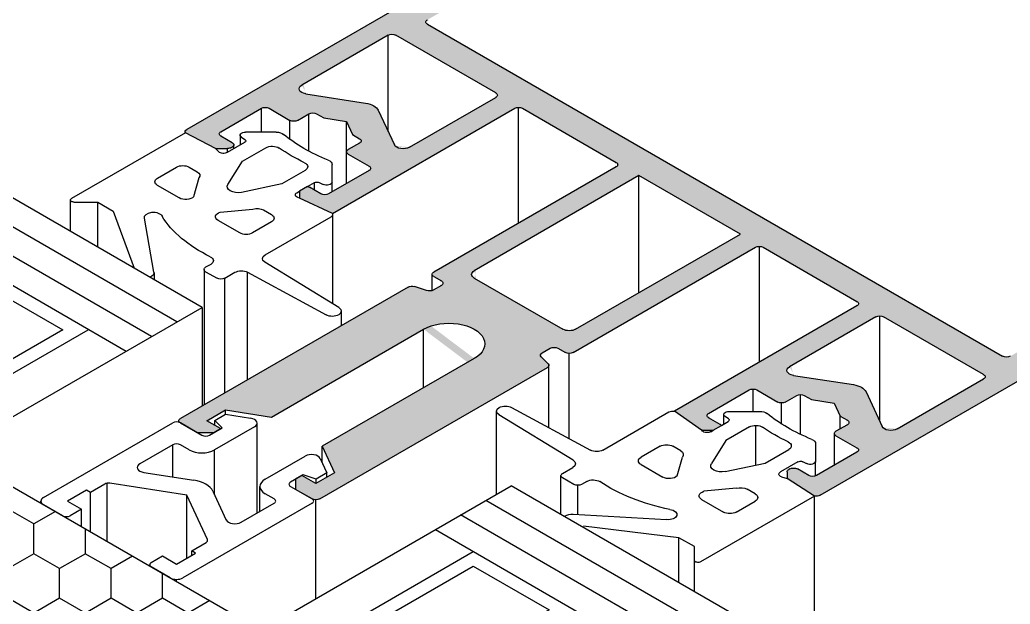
# Model space of a CAD drawing. Extents: x 0 to 4131, y -1600 to 527.
# Drawn here: x 99.78 to 120.62, y -1096.54 to -1084.24 of the extents above; entities that cross this region are included whole.
import ezdxf

# ---------------------------------------------------------------- set-up
doc = ezdxf.new("R2010")
doc.units = 0
doc.header["$LTSCALE"] = 7.5
doc.header["$MEASUREMENT"] = 0
for name, color, linetype in [('FILL', 8, 'CONTINUOUS'), ('FINE', 7, 'CONTINUOUS'), ('GOMMA', 3, 'CONTINUOUS'), ('TRATTEGGI', 140, 'CONTINUOUS'), ('VITERIA', 40, 'CONTINUOUS')]:
    doc.layers.add(name, color=color, linetype=linetype)

msp = doc.modelspace()

# ---------------------------------------------------------------- hatches: boundary and pattern name
at = {"layer": 'FILL'}
h = msp.add_hatch(color=256, dxfattribs=at)
edge = h.paths.add_edge_path()
edge.add_ellipse((144.0052, -1078.1263), major_axis=(0.3771, 0), ratio=0.5773503, start_angle=-45, end_angle=0)
edge.add_ellipse((144.0052, -1078.1263), major_axis=(0.3771, 0), ratio=0.5773503, start_angle=0, end_angle=45)
edge.add_line((144.2718, -1077.9724), (131.4729, -1070.5829))
edge.add_ellipse((131.2062, -1070.7369), major_axis=(-0.3771, 0), ratio=0.5773503, start_angle=225, end_angle=315)
edge.add_line((130.9396, -1070.5829), (103.2886, -1086.5472))
edge.add_ellipse((103.3686, -1086.5934), major_axis=(-0.1131, 0), ratio=0.5773503, start_angle=-45, end_angle=0)
edge.add_ellipse((103.3686, -1086.5934), major_axis=(-0.1131, 0), ratio=0.5773503, start_angle=0, end_angle=18.43495)
edge.add_line((103.2613, -1086.614), (103.8946, -1086.9475))
edge.add_line((103.8946, -1086.9475), (104.1484, -1086.9475))
edge.add_ellipse((104.1484, -1086.8821), major_axis=(0.1131, 0), ratio=0.5773503, start_angle=270, end_angle=315)
edge.add_line((104.2284, -1086.9283), (104.2486, -1086.9167))
edge.add_ellipse((104.1686, -1086.8705), major_axis=(0.1131, 0), ratio=0.5773503, start_angle=-45, end_angle=0)
edge.add_ellipse((104.1686, -1086.8705), major_axis=(0.1131, 0), ratio=0.5773503, start_angle=0, end_angle=45)
edge.add_line((104.2486, -1086.8243), (104.0086, -1086.6858))
edge.add_ellipse((104.0886, -1086.6396), major_axis=(-0.1131, 0), ratio=0.5773503, start_angle=-45, end_angle=45, ccw=False)
edge.add_line((104.0086, -1086.5934), (104.8618, -1086.1008))
edge.add_ellipse((104.9418, -1086.1469), major_axis=(0.1131, 0), ratio=0.5773503, start_angle=45, end_angle=135, ccw=False)
edge.add_line((105.0218, -1086.1008), (105.4618, -1086.3548))
edge.add_ellipse((105.5418, -1086.3086), major_axis=(0.1131, 0), ratio=0.5773503, start_angle=225, end_angle=315)
edge.add_line((105.6218, -1086.3548), (105.8617, -1086.2162))
edge.add_ellipse((105.9417, -1086.2624), major_axis=(0.1131, 0), ratio=0.5773503, start_angle=45, end_angle=135, ccw=False)
edge.add_line((106.0217, -1086.2162), (106.1727, -1086.3034))
edge.add_line((106.1727, -1086.3034), (106.6496, -1086.3771))
edge.add_line((106.6496, -1086.3771), (106.7774, -1086.6525))
edge.add_line((106.7774, -1086.6525), (106.9283, -1086.7396))
edge.add_ellipse((106.8483, -1086.7858), major_axis=(0.1131, 0), ratio=0.5773503, start_angle=-45, end_angle=45, ccw=False)
edge.add_line((106.9283, -1086.832), (106.6883, -1086.9706))
edge.add_ellipse((106.7683, -1087.0167), major_axis=(-0.1131, 0), ratio=0.5773503, start_angle=-45, end_angle=45)
edge.add_line((106.6883, -1087.0629), (107.1283, -1087.3169))
edge.add_ellipse((107.0483, -1087.3631), major_axis=(0.1131, 0), ratio=0.5773503, start_angle=-45, end_angle=45, ccw=False)
edge.add_line((107.1283, -1087.4093), (106.275, -1087.9019))
edge.add_ellipse((106.1951, -1087.8557), major_axis=(-0.1131, 0), ratio=0.5773503, start_angle=45, end_angle=135, ccw=False)
edge.add_line((106.1151, -1087.9019), (105.8751, -1087.7634))
edge.add_ellipse((105.7951, -1087.8096), major_axis=(-0.1131, 0), ratio=0.5773503, start_angle=225, end_angle=251.56505)
edge.add_line((105.8309, -1087.7476), (105.6618, -1087.8452))
edge.add_line((105.6618, -1087.8452), (105.6618, -1087.9826))
edge.add_ellipse((105.7749, -1087.9826), major_axis=(-0.1131, 0), ratio=0.5773503, start_angle=0, end_angle=6.07174)
edge.add_line((105.6624, -1087.9896), (106.355, -1088.3176))
edge.add_line((106.355, -1088.3176), (110.2162, -1086.0883))
edge.add_ellipse((110.2747, -1086.1469), major_axis=(0.1131, 0), ratio=0.5773503, start_angle=90, end_angle=135)
edge.add_ellipse((110.2747, -1086.1469), major_axis=(0.1131, 0), ratio=0.5773503, start_angle=45, end_angle=90, ccw=False)
edge.add_line((110.3547, -1086.1008), (112.3279, -1087.24))
edge.add_ellipse((112.2479, -1087.2861), major_axis=(0.1131, 0), ratio=0.5773503, start_angle=-45, end_angle=45, ccw=False)
edge.add_line((112.3279, -1087.3323), (108.4882, -1089.5492))
edge.add_ellipse((108.5682, -1089.5953), major_axis=(-0.1131, 0), ratio=0.5773503, start_angle=-45, end_angle=0)
edge.add_ellipse((108.5682, -1089.5953), major_axis=(-0.1131, 0), ratio=0.5773503, start_angle=0, end_angle=45)
edge.add_line((108.4882, -1089.6415), (108.6482, -1089.7339))
edge.add_ellipse((108.5682, -1089.7801), major_axis=(0.1131, 0), ratio=0.5773503, start_angle=-45, end_angle=45, ccw=False)
edge.add_line((108.6482, -1089.8263), (108.4551, -1089.9378))
edge.add_line((108.4551, -1089.9378), (108.4551, -1089.9354))
edge.add_ellipse((108.3953, -1089.8799), major_axis=(-0.1131, 0), ratio=0.5773503, start_angle=60, end_angle=121.86841, ccw=False)
edge.add_line((108.3388, -1089.9364), (108.0834, -1089.8513))
edge.add_ellipse((108.0268, -1089.9079), major_axis=(-0.1131, 0), ratio=0.5773503, start_angle=240, end_angle=315)
edge.add_line((107.9469, -1089.8617), (103.1553, -1092.6281))
edge.add_ellipse((103.2353, -1092.6743), major_axis=(-0.1131, 0), ratio=0.5773503, start_angle=-45, end_angle=0)
edge.add_ellipse((103.2353, -1092.6743), major_axis=(-0.1131, 0), ratio=0.5773503, start_angle=0, end_angle=45)
edge.add_line((103.1553, -1092.7205), (103.502, -1092.9206))
edge.add_line((103.502, -1092.9206), (103.8597, -1092.9206))
edge.add_line((103.8597, -1092.9206), (104.0001, -1092.8395))
edge.add_line((104.0001, -1092.8395), (103.7153, -1092.6743))
edge.add_line((103.7153, -1092.6743), (104.1078, -1092.4477))
edge.add_line((104.1078, -1092.4477), (105.0752, -1092.5973))
edge.add_line((105.0752, -1092.5973), (108.2749, -1090.75))
edge.add_ellipse((108.8082, -1091.0578), major_axis=(0.7542, 0), ratio=0.5773503, start_angle=-45, end_angle=135, ccw=False)
edge.add_line((109.3415, -1091.3657), (106.1417, -1093.2131))
edge.add_line((106.1417, -1093.2131), (106.4009, -1093.7716))
edge.add_line((106.4009, -1093.7716), (106.0084, -1093.9982))
edge.add_line((106.0084, -1093.9982), (105.7151, -1093.8289))
edge.add_line((105.7151, -1093.8289), (105.5818, -1093.9059))
edge.add_line((105.5818, -1093.9059), (105.5818, -1094.1214))
edge.add_line((105.5818, -1094.1214), (105.9284, -1094.3215))
edge.add_ellipse((106.0084, -1094.2753), major_axis=(0.1131, 0), ratio=0.5773503, start_angle=225, end_angle=270)
edge.add_ellipse((106.0084, -1094.2753), major_axis=(0.1131, 0), ratio=0.5773503, start_angle=270, end_angle=315)
edge.add_line((106.0884, -1094.3215), (110.8799, -1091.5551))
edge.add_ellipse((110.7999, -1091.5089), major_axis=(0.1131, 0), ratio=0.5773503, start_angle=-45, end_angle=0)
edge.add_ellipse((110.7999, -1091.5089), major_axis=(0.1131, 0), ratio=0.5773503, start_angle=0, end_angle=30)
edge.add_line((110.8979, -1091.4763), (110.7505, -1091.3289))
edge.add_ellipse((110.8485, -1091.2962), major_axis=(-0.1131, 0), ratio=0.5773503, start_angle=-45, end_angle=30, ccw=False)
edge.add_line((110.7685, -1091.25), (110.9413, -1091.1502))
edge.add_ellipse((111.0213, -1091.1964), major_axis=(0.1131, 0), ratio=0.5773503, start_angle=45, end_angle=135, ccw=False)
edge.add_line((111.1013, -1091.1502), (111.2613, -1091.2426))
edge.add_ellipse((111.3413, -1091.1964), major_axis=(0.1131, 0), ratio=0.5773503, start_angle=225, end_angle=270)
edge.add_ellipse((111.3413, -1091.1964), major_axis=(0.1131, 0), ratio=0.5773503, start_angle=270, end_angle=315)
edge.add_line((111.4213, -1091.2426), (115.2824, -1089.0133))
edge.add_ellipse((115.3409, -1089.0719), major_axis=(0.1131, 0), ratio=0.5773503, start_angle=90, end_angle=135)
edge.add_ellipse((115.3409, -1089.0719), major_axis=(0.1131, 0), ratio=0.5773503, start_angle=45, end_angle=90, ccw=False)
edge.add_line((115.4209, -1089.0257), (117.3941, -1090.165))
edge.add_ellipse((117.3141, -1090.2111), major_axis=(0.1131, 0), ratio=0.5773503, start_angle=-45, end_angle=45, ccw=False)
edge.add_line((117.3941, -1090.2573), (113.5544, -1092.4742))
edge.add_line((113.5544, -1092.4742), (114.1226, -1092.8741))
edge.add_ellipse((114.1346, -1092.8091), major_axis=(0.1131, 0), ratio=0.5773503, start_angle=263.92826, end_angle=270)
edge.add_line((114.1346, -1092.8744), (114.3726, -1092.8744))
edge.add_line((114.3726, -1092.8744), (114.5417, -1092.7768))
edge.add_ellipse((114.4344, -1092.7974), major_axis=(0.1131, 0), ratio=0.5773503, start_angle=18.43495, end_angle=45)
edge.add_line((114.5143, -1092.7513), (114.2744, -1092.6127))
edge.add_ellipse((114.3544, -1092.5665), major_axis=(-0.1131, 0), ratio=0.5773503, start_angle=-45, end_angle=45, ccw=False)
edge.add_line((114.2744, -1092.5203), (115.1491, -1092.0153))
edge.add_ellipse((115.2076, -1092.0739), major_axis=(0.1131, 0), ratio=0.5773503, start_angle=90, end_angle=135)
edge.add_ellipse((115.2076, -1092.0739), major_axis=(0.1131, 0), ratio=0.5773503, start_angle=45, end_angle=90, ccw=False)
edge.add_line((115.2876, -1092.0277), (115.7276, -1092.2817))
edge.add_ellipse((115.8076, -1092.2355), major_axis=(0.1131, 0), ratio=0.5773503, start_angle=225, end_angle=270)
edge.add_ellipse((115.8076, -1092.2355), major_axis=(0.1131, 0), ratio=0.5773503, start_angle=270, end_angle=315)
edge.add_line((115.8876, -1092.2817), (116.149, -1092.1308))
edge.add_ellipse((116.2075, -1092.1894), major_axis=(0.1131, 0), ratio=0.5773503, start_angle=90, end_angle=135)
edge.add_ellipse((116.2075, -1092.1894), major_axis=(0.1131, 0), ratio=0.5773503, start_angle=45, end_angle=90, ccw=False)
edge.add_line((116.2875, -1092.1432), (116.4385, -1092.2303))
edge.add_line((116.4385, -1092.2303), (116.9154, -1092.3041))
edge.add_line((116.9154, -1092.3041), (117.0432, -1092.5795))
edge.add_line((117.0432, -1092.5795), (117.1941, -1092.6666))
edge.add_ellipse((117.1141, -1092.7128), major_axis=(0.1131, 0), ratio=0.5773503, start_angle=-45, end_angle=45, ccw=False)
edge.add_line((117.1941, -1092.759), (116.9541, -1092.8975))
edge.add_ellipse((117.0341, -1092.9437), major_axis=(-0.1131, 0), ratio=0.5773503, start_angle=-45, end_angle=0)
edge.add_ellipse((117.0341, -1092.9437), major_axis=(-0.1131, 0), ratio=0.5773503, start_angle=0, end_angle=45)
edge.add_line((116.9541, -1092.9899), (117.3941, -1093.2439))
edge.add_ellipse((117.3141, -1093.2901), major_axis=(0.1131, 0), ratio=0.5773503, start_angle=-45, end_angle=45, ccw=False)
edge.add_line((117.3941, -1093.3363), (116.5408, -1093.8289))
edge.add_ellipse((116.4608, -1093.7827), major_axis=(-0.1131, 0), ratio=0.5773503, start_angle=45, end_angle=135, ccw=False)
edge.add_line((116.3809, -1093.8289), (116.1409, -1093.6903))
edge.add_ellipse((116.0609, -1093.7365), major_axis=(-0.1131, 0), ratio=0.5773503, start_angle=225, end_angle=315)
edge.add_line((115.9809, -1093.6903), (115.9607, -1093.702))
edge.add_ellipse((116.0407, -1093.7482), major_axis=(-0.1131, 0), ratio=0.5773503, start_angle=315, end_angle=360)
edge.add_line((115.9276, -1093.7482), (115.9276, -1093.8947))
edge.add_line((115.9276, -1093.8947), (116.5051, -1094.2603))
edge.add_ellipse((116.5408, -1094.1984), major_axis=(0.1131, 0), ratio=0.5773503, start_angle=251.56505, end_angle=315)
edge.add_line((116.6208, -1094.2445), (144.2718, -1078.2803))
edge = h.paths.add_edge_path(flags=16)
edge.add_line((112.8078, -1087.5171), (114.941, -1088.7486))
edge.add_line((114.941, -1088.7486), (111.4746, -1090.75))
edge.add_ellipse((111.3413, -1090.673), major_axis=(0.1885, 0), ratio=0.5773503, start_angle=225, end_angle=315, ccw=False)
edge.add_line((111.208, -1090.75), (109.3415, -1089.6723))
edge.add_ellipse((109.4748, -1089.5953), major_axis=(-0.1885, 0), ratio=0.5773503, start_angle=-45, end_angle=45, ccw=False)
edge.add_line((109.3415, -1089.5184), (112.8078, -1087.5171))
edge = h.paths.add_edge_path(flags=16)
edge.add_ellipse((108.4349, -1084.2842), major_axis=(-0.1131, 0), ratio=0.5773503, start_angle=-45, end_angle=45, ccw=False)
edge.add_line((108.3549, -1084.238), (130.7211, -1071.3248))
edge.add_ellipse((130.7796, -1071.3834), major_axis=(-0.1131, 0), ratio=0.5773503, start_angle=270, end_angle=315)
edge.add_ellipse((130.7796, -1071.3834), major_axis=(-0.1131, 0), ratio=0.5773503, start_angle=225, end_angle=270, ccw=False)
edge.add_line((130.8596, -1071.3372), (142.9652, -1078.3264))
edge.add_ellipse((142.8853, -1078.3726), major_axis=(0.1131, 0), ratio=0.5773503, start_angle=-45, end_angle=45, ccw=False)
edge.add_line((142.9652, -1078.4188), (120.6205, -1091.3196))
edge.add_ellipse((120.5405, -1091.2734), major_axis=(0.1131, 0), ratio=0.5773503, start_angle=225, end_angle=315, ccw=False)
edge.add_line((120.4605, -1091.3196), (108.3549, -1084.3304))
edge = h.paths.add_edge_path(flags=16)
edge.add_ellipse((109.7148, -1085.8237), major_axis=(0.1131, 0), ratio=0.5773503, start_angle=-45, end_angle=45, ccw=False)
edge.add_line((109.7947, -1085.8698), (107.9753, -1086.9203))
edge.add_ellipse((107.842, -1086.8433), major_axis=(0.1885, 0), ratio=0.5773503, start_angle=195, end_angle=315, ccw=False)
edge.add_line((107.6739, -1086.9018), (107.3217, -1086.143))
edge.add_ellipse((106.9575, -1086.1994), major_axis=(0.3771, 0), ratio=0.5773503, start_angle=15, end_angle=75)
edge.add_line((107.0551, -1085.9891), (105.7933, -1085.7939))
edge.add_ellipse((105.8421, -1085.6887), major_axis=(-0.1885, 0), ratio=0.5773503, start_angle=-45, end_angle=75, ccw=False)
edge.add_line((105.7088, -1085.6118), (107.5283, -1084.5613))
edge.add_ellipse((107.6083, -1084.6075), major_axis=(-0.1131, 0), ratio=0.5773503, start_angle=225, end_angle=315, ccw=False)
edge.add_line((107.6883, -1084.5613), (109.7947, -1085.7775))
edge = h.paths.add_edge_path(flags=16)
edge.add_line((115.9746, -1091.5387), (117.8156, -1090.4758))
edge.add_ellipse((117.8741, -1090.5344), major_axis=(-0.1131, 0), ratio=0.5773503, start_angle=270, end_angle=315)
edge.add_ellipse((117.8741, -1090.5344), major_axis=(-0.1131, 0), ratio=0.5773503, start_angle=225, end_angle=270, ccw=False)
edge.add_line((117.954, -1090.4882), (120.0605, -1091.7044))
edge.add_ellipse((119.9805, -1091.7506), major_axis=(0.1131, 0), ratio=0.5773503, start_angle=-45, end_angle=45, ccw=False)
edge.add_line((120.0605, -1091.7968), (118.2411, -1092.8473))
edge.add_ellipse((118.1077, -1092.7703), major_axis=(0.1885, 0), ratio=0.5773503, start_angle=195, end_angle=315, ccw=False)
edge.add_line((117.9397, -1092.8287), (117.5875, -1092.07))
edge.add_ellipse((117.2233, -1092.1263), major_axis=(0.3771, 0), ratio=0.5773503, start_angle=15, end_angle=75)
edge.add_line((117.3209, -1091.916), (116.0591, -1091.7208))
edge.add_ellipse((116.1079, -1091.6157), major_axis=(-0.1885, 0), ratio=0.5773503, start_angle=-45, end_angle=75, ccw=False)
at = {"layer": 'VITERIA'}
h = msp.add_hatch(dxfattribs=at)
h.set_pattern_fill('HONEY', color=256, scale=5, angle=90, style=0)
h.set_pattern_definition([(90, (3.72687, -1329.84906), (-0.5412659, 0.9375), [0.625, -1.25]), (210, (3.72687, -1329.84906), (-0.5412659, -0.9375), [0.625, -1.25]), (150, (3.72687, -1329.84906), (-1.0825318, 2e-09), [-1.25, 0.625])])
edge = h.paths.add_edge_path()
edge.add_ellipse((103.0757, -1095.9063), major_axis=(-0.1885, 0), ratio=0.5773503, start_angle=45, end_angle=50.58792, ccw=False)
edge.add_line((102.9424, -1095.9833), (102.5188, -1095.7387))
edge.add_ellipse((102.6225, -1095.7062), major_axis=(-0.1131, 0), ratio=0.5773503, start_angle=360, end_angle=397.78411, ccw=False)
edge.add_line((102.5185, -1095.7378), (100.6973, -1094.6863))
edge.add_ellipse((100.7566, -1094.6289), major_axis=(-0.1131, 0), ratio=0.5773503, start_angle=45, end_angle=52.21589, ccw=False)
edge.add_line((100.6766, -1094.6751), (100.2768, -1094.4443))
edge.add_line((100.2768, -1094.4443), (100.2771, -1094.4437))
edge.add_line((100.2771, -1094.4437), (98.9299, -1093.6659))
edge.add_line((98.9299, -1093.6659), (98.4867, -1093.6659))
edge.add_line((98.4867, -1093.6659), (94.8613, -1095.759))
edge.add_line((94.8613, -1095.759), (94.8613, -1096.0149))
edge.add_line((94.8613, -1096.0149), (100.2957, -1099.1524))
edge.add_line((100.2957, -1099.1524), (100.7388, -1099.1524))
edge.add_line((100.7388, -1099.1524), (104.3642, -1097.0593))
edge.add_line((104.3642, -1097.0593), (104.3642, -1096.8034))
edge.add_line((104.3642, -1096.8034), (102.969, -1095.9979))

# ---------------------------------------------------------------- linework, layer by layer
at = {"layer": 'FINE', "extrusion": (2.77556e-17, 0.816497, 0.57735)}
for p, q in [((130.9396, -1070.5829), (103.2886, -1086.5472)), ((116.6208, -1094.2445), (144.2718, -1078.2803)), ((108.3549, -1084.3304), (120.4605, -1091.3196)), ((107.5283, -1084.5613), (105.7088, -1085.6118)), ((107.5283, -1086.588), (107.5283, -1084.5613)), ((109.7947, -1085.7775), (107.6883, -1084.5613)), ((105.7933, -1085.7939), (107.0551, -1085.9891)), ((107.9753, -1086.9203), (109.7947, -1085.8698)), ((104.0086, -1086.5934), (104.8618, -1086.1008)), ((104.8618, -1086.6022), (104.8618, -1086.1008)), ((105.0218, -1086.1008), (105.4618, -1086.3548)), ((106.355, -1088.3176), (110.1947, -1086.1008)), ((107.3217, -1086.143), (107.6598, -1086.8715)), ((110.2747, -1088.5177), (110.2747, -1086.0816)), ((110.3547, -1086.1008), (112.3279, -1087.24)), ((105.4618, -1086.7537), (105.4618, -1086.3548)), ((105.6218, -1086.3548), (105.8617, -1086.2162)), ((105.8617, -1087.0035), (105.8617, -1086.2162)), ((106.0217, -1086.2162), (106.1727, -1086.3034)), ((106.1727, -1086.3034), (106.6496, -1086.3771)), ((106.6496, -1086.3771), (106.7774, -1086.6525)), ((106.6496, -1087.6857), (106.6496, -1086.3771)), ((103.2555, -1086.6174), (103.2555, -1086.5934)), ((104.2486, -1086.8243), (104.0086, -1086.6858)), ((106.7774, -1086.6525), (106.9283, -1086.7396)), ((103.8946, -1086.9475), (104.1484, -1086.9475)), ((104.1484, -1087.0256), (104.1484, -1086.9475)), ((104.2284, -1086.9283), (104.2486, -1086.9167)), ((104.2817, -1086.9486), (104.2817, -1086.8705)), ((106.9283, -1086.832), (106.6883, -1086.9706)), ((106.6883, -1087.0629), (107.1283, -1087.3169)), ((107.1283, -1087.4093), (106.275, -1087.9019)), ((112.3279, -1087.3323), (108.4882, -1089.5492)), ((112.8078, -1087.5171), (109.3415, -1089.5184)), ((112.8078, -1089.9802), (112.8078, -1087.5171)), ((114.941, -1088.7486), (112.8078, -1087.5171)), ((105.6618, -1087.8452), (105.6618, -1087.9826)), ((106.1151, -1087.9019), (105.8751, -1087.7634)), ((105.9751, -1087.8211), (105.9751, -1087.6643)), ((106.3482, -1087.8597), (106.3482, -1087.6531)), ((105.6618, -1087.9893), (105.6618, -1087.9826)), ((111.4746, -1090.75), (114.941, -1088.7486)), ((111.4213, -1091.2426), (115.2609, -1089.0257)), ((115.3409, -1091.4427), (115.3409, -1089.0066)), ((115.4209, -1089.0257), (117.3941, -1090.165)), ((108.4551, -1089.9354), (108.4551, -1089.5953)), ((108.4882, -1089.6415), (108.6482, -1089.7339)), ((109.3415, -1089.6723), (111.208, -1090.75)), ((107.9469, -1089.8617), (103.1553, -1092.6281)), ((108.3388, -1089.9364), (108.0834, -1089.8513)), ((108.6482, -1089.8263), (108.4753, -1089.9261)), ((117.3941, -1090.2573), (113.5544, -1092.4742)), ((117.7941, -1090.4882), (115.9746, -1091.5387)), ((117.8741, -1092.6874), (117.8741, -1090.4691)), ((120.0605, -1091.7044), (117.954, -1090.4882)), ((105.0752, -1092.5973), (108.2749, -1090.75)), ((108.2749, -1091.9815), (108.2749, -1090.75)), ((110.7685, -1091.25), (110.9413, -1091.1502)), ((111.1013, -1091.1502), (111.2613, -1091.2426)), ((109.3415, -1091.3657), (106.1417, -1093.2131)), ((110.8979, -1091.4763), (110.7505, -1091.3289)), ((111.3413, -1093.0539), (111.3413, -1091.2617)), ((106.0884, -1094.3215), (110.8799, -1091.5551)), ((110.9131, -1092.8214), (110.9131, -1091.5089)), ((116.0591, -1091.7208), (117.3209, -1091.916)), ((118.2411, -1092.8473), (120.0605, -1091.7968)), ((114.2744, -1092.5203), (115.1276, -1092.0277)), ((115.2076, -1092.4781), (115.2076, -1092.0086)), ((115.2876, -1092.0277), (115.7276, -1092.2817)), ((115.8876, -1092.2817), (116.1275, -1092.1432)), ((116.2075, -1092.9641), (116.2075, -1092.124)), ((116.2875, -1092.1432), (116.4385, -1092.2303)), ((116.4385, -1092.2303), (116.9154, -1092.3041)), ((117.5875, -1092.07), (117.9256, -1092.7985)), ((115.8076, -1092.7445), (115.8076, -1092.3009)), ((116.9154, -1092.3041), (117.0432, -1092.5795)), ((103.7153, -1092.6743), (104.1078, -1092.4477)), ((104.1078, -1092.4477), (105.0752, -1092.5973)), ((104.1078, -1092.531), (104.1078, -1092.4477)), ((114.5143, -1092.7513), (114.2744, -1092.6127)), ((117.0432, -1092.5795), (117.1941, -1092.6666)), ((117.0432, -1092.8461), (117.0432, -1092.5795)), ((103.1222, -1092.7021), (103.1222, -1092.6743)), ((104.0001, -1092.8395), (103.7153, -1092.6743)), ((117.1941, -1092.759), (116.9541, -1092.8975)), ((103.502, -1092.9206), (103.8597, -1092.9206)), ((114.1346, -1092.8744), (114.3726, -1092.8744)), ((116.921, -1093.6094), (116.921, -1092.9437)), ((116.9541, -1092.9899), (117.3941, -1093.2439)), ((106.1417, -1093.2131), (106.4009, -1093.7716)), ((106.1417, -1093.5619), (106.1417, -1093.2131)), ((117.3941, -1093.3363), (116.5408, -1093.8289)), ((115.9809, -1093.6903), (115.9607, -1093.702)), ((116.3809, -1093.8289), (116.1409, -1093.6903)), ((106.0084, -1093.9982), (105.7151, -1093.8289)), ((106.4009, -1093.7716), (106.0084, -1093.9982)), ((115.9276, -1093.7482), (115.9276, -1093.8947)), ((105.5818, -1093.9059), (105.5818, -1094.1214)), ((106.0084, -1096.4172), (106.0084, -1094.3406))]:
    msp.add_line(p, q, dxfattribs=at)
at = {"layer": 'FINE'}
for p, q in [((103.8946, -1086.9475), (103.2613, -1086.614)), ((105.8309, -1087.7476), (105.6618, -1087.8452)), ((106.355, -1088.3176), (105.6624, -1087.9896)), ((114.1226, -1092.8741), (113.5544, -1092.4742)), ((103.502, -1092.9206), (103.1553, -1092.7205)), ((103.8597, -1092.9206), (104.0001, -1092.8395)), ((114.3726, -1092.8744), (114.5417, -1092.7768)), ((105.7151, -1093.8289), (105.5818, -1093.9059)), ((116.5051, -1094.2603), (115.9276, -1093.8947)), ((105.9284, -1094.3215), (105.5818, -1094.1214))]:
    msp.add_line(p, q, dxfattribs=at)
at = {"layer": 'FINE', "extrusion": (-5.93969e-15, -2.50587e-29, -1)}
for centre, major_axis, start_param, end_param in [((108.4349, -1084.2842), (-0.1131, 0), 5.4977871, 7.0685835), ((109.7148, -1085.8237), (0.1131, 0), 5.4977871, 7.0685835), ((104.9418, -1086.1469), (0.1131, 0), 3.9269908, 5.4977871), ((110.2747, -1086.1469), (0.1131, 0), 3.9269908, 5.4977871), ((105.5418, -1086.3086), (0.1131, 0), 0.7853982, 2.3561945), ((103.3686, -1086.5934), (-0.1131, 0), 5.9614348, 7.0685835), ((106.8483, -1086.7858), (0.1131, 0), 5.4977871, 7.0685835), ((104.1484, -1086.8821), (0.1131, 0), 0.7853982, 1.5707963), ((109.4748, -1089.5953), (-0.1885, 0), 5.4977871, 7.0685835), ((108.5682, -1089.5953), (-0.1131, 0), 5.4977871, 7.0685835), ((108.5682, -1089.7801), (0.1131, 0), 5.4977871, 7.0685835), ((117.3141, -1090.2111), (0.1131, 0), 5.4977871, 7.0685835), ((111.3413, -1090.673), (0.1885, 0), 0.7853982, 2.3561945), ((110.8485, -1091.2962), (-0.1131, 0), 5.7595865, 7.0685835), ((120.5405, -1091.2734), (0.1131, 0), 0.7853982, 2.3561945), ((110.7999, -1091.5089), (0.1131, 0), 5.7595865, 7.0685835), ((119.9805, -1091.7506), (0.1131, 0), 5.4977871, 7.0685835), ((116.2075, -1092.1894), (0.1131, 0), 3.9269908, 5.4977871), ((103.2353, -1092.6743), (-0.1131, 0), 5.4977871, 7.0685835), ((118.1077, -1092.7703), (0.1885, 0), 0.7853982, 2.8797933), ((114.1346, -1092.8091), (0.1131, 0), 1.5707963, 1.6767681), ((116.0609, -1093.7365), (-0.1131, 0), 0.7853982, 2.3561945), ((116.0407, -1093.7482), (-0.1131, 0), 0, 0.7853982)]:
    msp.add_ellipse(centre, major_axis=major_axis, ratio=0.5773503, start_param=start_param, end_param=end_param, dxfattribs=at)
at = {"layer": 'FINE', "extrusion": (-5.9952e-15, 5.55112e-17, -1)}
for centre, major_axis, start_param, end_param in [((107.6083, -1084.6075), (-0.1131, 0), 0.7853982, 2.3561945), ((105.7951, -1087.8096), (-0.1131, 0), 1.8925469, 2.3561945), ((106.1951, -1087.8557), (-0.1131, 0), 3.9269908, 5.4977871), ((115.8076, -1092.2355), (0.1131, 0), 0.7853982, 2.3561945)]:
    msp.add_ellipse(centre, major_axis=major_axis, ratio=0.5773503, start_param=start_param, end_param=end_param, dxfattribs=at)
at = {"layer": 'FINE', "extrusion": (-6.05072e-15, -5.55112e-17, -1)}
msp.add_ellipse((105.8421, -1085.6887), major_axis=(-0.1885, 0), ratio=0.5773503, start_param=4.9741884, end_param=7.0685835, dxfattribs=at)
at = {"layer": 'FINE', "extrusion": (-5.93969e-15, -2.77556e-17, -1)}
msp.add_ellipse((105.9417, -1086.2624), major_axis=(0.1131, 0), ratio=0.5773503, start_param=3.9269908, end_param=5.4977871, dxfattribs=at)
at = {"layer": 'FINE', "extrusion": (-5.93969e-15, 1.66533e-16, -1)}
msp.add_ellipse((106.9575, -1086.1994), major_axis=(0.3771, 0), ratio=0.5773503, start_param=4.9741884, end_param=6.0213859, dxfattribs=at)
at = {"layer": 'FINE', "extrusion": (-6.10623e-15, 1.11022e-16, -1)}
msp.add_ellipse((104.0886, -1086.6396), major_axis=(-0.1131, 0), ratio=0.5773503, start_param=5.4977871, end_param=7.0685835, dxfattribs=at)
at = {"layer": 'FINE', "extrusion": (-5.93969e-15, -1.11022e-16, -1)}
msp.add_ellipse((104.1686, -1086.8705), major_axis=(0.1131, 0), ratio=0.5773503, start_param=5.4977871, end_param=7.0685835, dxfattribs=at)
at = {"layer": 'FINE', "extrusion": (-5.88418e-15, 5.55112e-17, -1)}
for centre, major_axis in [((106.7683, -1087.0167), (-0.1131, 0)), ((107.0483, -1087.3631), (0.1131, 0))]:
    msp.add_ellipse(centre, major_axis=major_axis, ratio=0.5773503, start_param=5.4977871, end_param=7.0685835, dxfattribs=at)
at = {"layer": 'FINE', "extrusion": (-5.82867e-15, 2.77556e-17, -1)}
msp.add_ellipse((107.842, -1086.8433), major_axis=(0.1885, 0), ratio=0.5773503, start_param=0.7853982, end_param=2.8797933, dxfattribs=at)
at = {"layer": 'FINE', "extrusion": (-5.93969e-15, 2.77556e-17, -1)}
for centre, end_param in [((112.2479, -1087.2861), 7.0685835), ((114.4344, -1092.7974), 5.9614348), ((117.3141, -1093.2901), 7.0685835)]:
    msp.add_ellipse(centre, major_axis=(0.1131, 0), ratio=0.5773503, start_param=5.4977871, end_param=end_param, dxfattribs=at)
at = {"layer": 'FINE', "extrusion": (-5.93969e-15, 5.55112e-17, -1)}
for centre, start_param, end_param in [((105.7749, -1087.9826), 6.1772135, 6.2831853), ((117.0341, -1092.9437), 5.4977871, 7.0685835)]:
    msp.add_ellipse(centre, major_axis=(-0.1131, 0), ratio=0.5773503, start_param=start_param, end_param=end_param, dxfattribs=at)
at = {"layer": 'FINE', "extrusion": (-6.05072e-15, -2.41835e-29, -1)}
msp.add_ellipse((106.2477, -1088.3382), major_axis=(0.1131, 0), ratio=0.5773503, start_param=5.9614348, end_param=7.0685835, dxfattribs=at)
at = {"layer": 'FINE', "extrusion": (-5.9952e-15, 2.77556e-17, -1)}
for centre, major_axis, start_param, end_param in [((115.3409, -1089.0719), (0.1131, 0), 3.9269908, 5.4977871), ((116.4608, -1093.7827), (-0.1131, 0), 3.9269908, 5.4977871), ((116.5408, -1094.1984), (0.1131, 0), 0.7853982, 1.8925469), ((106.0084, -1094.2753), (0.1131, 0), 0.7853982, 2.3561945)]:
    msp.add_ellipse(centre, major_axis=major_axis, ratio=0.5773503, start_param=start_param, end_param=end_param, dxfattribs=at)
at = {"layer": 'FINE', "extrusion": (-5.93969e-15, -8.32667e-17, -1)}
msp.add_ellipse((108.0268, -1089.9079), major_axis=(-0.1131, 0), ratio=0.5773503, start_param=0.7853982, end_param=2.0943951, dxfattribs=at)
at = {"layer": 'FINE', "extrusion": (-5.9952e-15, -2.52929e-29, -1)}
msp.add_ellipse((108.3953, -1089.8799), major_axis=(-0.1131, 0), ratio=0.5773503, start_param=3.9269908, end_param=5.2359878, dxfattribs=at)
at = {"layer": 'FINE', "extrusion": (-6.05072e-15, 2.77556e-17, -1)}
msp.add_ellipse((117.8741, -1090.5344), major_axis=(-0.1131, 0), ratio=0.5773503, start_param=0.7853982, end_param=2.3561945, dxfattribs=at)
at = {"layer": 'FINE', "extrusion": (-5.9952e-15, 1.38778e-16, -1)}
for centre, major_axis, end_param in [((108.8082, -1091.0578), (0.7542, 0), 7.0685835), ((111.0213, -1091.1964), (0.1131, 0), 5.4977871), ((115.2076, -1092.0739), (0.1131, 0), 5.4977871)]:
    msp.add_ellipse(centre, major_axis=major_axis, ratio=0.5773503, start_param=3.9269908, end_param=end_param, dxfattribs=at)
at = {"layer": 'FINE', "extrusion": (-5.93969e-15, -5.55112e-17, -1)}
msp.add_ellipse((111.3413, -1091.1964), major_axis=(0.1131, 0), ratio=0.5773503, start_param=0.7853982, end_param=2.3561945, dxfattribs=at)
at = {"layer": 'FINE', "extrusion": (-5.93969e-15, 1.11022e-16, -1)}
msp.add_ellipse((116.1079, -1091.6157), major_axis=(-0.1885, 0), ratio=0.5773503, start_param=4.9741884, end_param=7.0685835, dxfattribs=at)
at = {"layer": 'FINE', "extrusion": (-5.82867e-15, -2.77556e-17, -1)}
msp.add_ellipse((117.2233, -1092.1263), major_axis=(0.3771, 0), ratio=0.5773503, start_param=4.9741884, end_param=6.0213859, dxfattribs=at)
at = {"layer": 'FINE', "extrusion": (-5.93969e-15, 1.38778e-16, -1)}
msp.add_ellipse((114.3544, -1092.5665), major_axis=(-0.1131, 0), ratio=0.5773503, start_param=5.4977871, end_param=7.0685835, dxfattribs=at)
at = {"layer": 'FINE', "extrusion": (-5.9952e-15, -2.77556e-17, -1)}
msp.add_ellipse((117.1141, -1092.7128), major_axis=(0.1131, 0), ratio=0.5773503, start_param=5.4977871, end_param=7.0685835, dxfattribs=at)
at = {"layer": 'GOMMA', "extrusion": (2.77556e-17, 0.816497, 0.57735)}
for p, q in [((105.1723, -1086.6022), (104.5279, -1086.6022)), ((103.2613, -1086.614), (100.8615, -1087.9996)), ((104.4148, -1086.6675), (104.4148, -1086.8717)), ((104.4413, -1086.7095), (104.513, -1086.7588)), ((103.9633, -1087.0162), (103.8946, -1086.9475)), ((104.5086, -1086.8176), (104.1412, -1087.0297)), ((104.4612, -1087.2144), (104.9549, -1086.9294)), ((104.1541, -1087.7015), (104.4612, -1087.2144)), ((102.6747, -1087.5685), (103.0747, -1087.3376)), ((103.3413, -1087.3376), (103.5108, -1087.4355)), ((105.7815, -1087.4066), (105.2878, -1087.6917)), ((106.3482, -1087.6531), (106.3482, -1087.2811)), ((103.5443, -1087.5632), (103.433, -1087.9608)), ((103.1329, -1087.987), (102.6747, -1087.7225)), ((105.2878, -1087.6917), (104.4441, -1087.869)), ((105.6078, -1087.8764), (105.6618, -1087.8452)), ((105.8309, -1087.7476), (105.9751, -1087.6643)), ((106.0769, -1087.6618), (106.1624, -1087.7032)), ((100.8394, -1088.0304), (100.8394, -1088.6872)), ((105.6624, -1087.9896), (105.6312, -1087.9792)), ((100.9148, -1088.0739), (101.4169, -1088.0739)), ((101.4169, -1089.0206), (101.4169, -1088.0739)), ((101.4169, -1088.0739), (101.7434, -1088.2624)), ((101.7434, -1088.2624), (102.1834, -1089.4632)), ((103.995, -1088.2853), (104.6837, -1088.2211)), ((104.905, -1088.2404), (105.0745, -1088.3382)), ((102.5995, -1089.5477), (102.4003, -1088.4125)), ((104.4079, -1088.7231), (103.9496, -1088.4586)), ((104.9371, -1089.1873), (106.3277, -1088.3844)), ((106.3608, -1088.3382), (106.3608, -1090.2154)), ((105.0745, -1088.4922), (104.6745, -1088.7231)), ((103.6548, -1089.4928), (103.6548, -1092.3397)), ((103.7962, -1089.3842), (103.6879, -1089.4467)), ((106.4917, -1090.2958), (104.9331, -1089.3388)), ((102.6017, -1089.5642), (102.6017, -1089.7047)), ((103.6879, -1089.539), (103.9279, -1089.6776)), ((104.0879, -1089.6776), (104.3053, -1089.5521)), ((104.0879, -1092.0897), (104.0879, -1089.6776)), ((104.5677, -1091.8126), (104.5677, -1089.5498)), ((104.5677, -1089.5498), (106.2252, -1090.4496)), ((106.5429, -1090.3703), (106.5429, -1090.6723)), ((110.1281, -1092.3952), (111.7856, -1093.2951)), ((109.8104, -1094.2221), (109.8104, -1092.4745)), ((111.4202, -1093.5061), (109.8616, -1092.5491)), ((112.0481, -1093.2928), (113.4387, -1092.4899)), ((114.5922, -1092.7476), (114.5922, -1092.5434)), ((114.6904, -1092.6347), (114.6186, -1092.5854)), ((114.7053, -1092.4781), (115.3497, -1092.4781)), ((114.5417, -1092.7768), (114.6859, -1092.6935)), ((115.1322, -1092.8053), (114.6386, -1093.0903)), ((115.2655, -1093.6095), (115.2655, -1092.7734)), ((114.1226, -1092.8741), (114.1406, -1092.8921)), ((114.3186, -1092.9056), (114.3726, -1092.8744)), ((113.252, -1093.2135), (112.852, -1093.4444)), ((113.6882, -1093.3114), (113.5187, -1093.2135)), ((114.6386, -1093.0903), (114.3315, -1093.5774)), ((116.5256, -1093.157), (116.5256, -1093.529)), ((113.6104, -1093.8367), (113.7216, -1093.4391)), ((115.4652, -1093.5676), (115.9588, -1093.2825)), ((111.1988, -1093.7831), (111.4162, -1093.6576)), ((112.852, -1093.5984), (113.3103, -1093.8629)), ((114.6215, -1093.7449), (115.4652, -1093.5676)), ((116.1524, -1093.5402), (115.7851, -1093.7523)), ((116.3397, -1093.5791), (116.2543, -1093.5377)), ((116.5256, -1093.8363), (116.5256, -1093.529)), ((111.1657, -1094.6273), (111.1657, -1093.8293)), ((111.4388, -1094.014), (111.1988, -1093.8755)), ((115.8086, -1093.855), (115.9276, -1093.8947)), ((111.5188, -1094.648), (111.5188, -1094.0331)), ((111.7071, -1093.9515), (111.5988, -1094.014)), ((114.861, -1094.097), (114.1724, -1094.1612)), ((116.5051, -1094.2603), (114.1053, -1095.6458)), ((115.2518, -1094.2141), (115.0823, -1094.1163)), ((116.5051, -1097.7318), (116.5051, -1094.2603)), ((114.127, -1094.3344), (114.5852, -1094.599)), ((114.8519, -1094.599), (115.2518, -1094.3681)), ((111.4238, -1094.6424), (113.39, -1094.7575)), ((113.65, -1095.1367), (111.6396, -1094.8911)), ((113.9765, -1095.3252), (113.65, -1095.1367)), ((113.65, -1096.0834), (113.65, -1095.1367)), ((113.9765, -1095.6151), (113.9765, -1095.3252)), ((113.9765, -1096.2719), (113.9765, -1095.6151))]:
    msp.add_line(p, q, dxfattribs=at)
at = {"layer": 'GOMMA'}
for p, q in [((103.8792, -1092.6722), (104.1067, -1092.5408)), ((104.1067, -1092.5408), (104.6323, -1092.6221)), ((100.2768, -1094.2904), (102.9957, -1092.7206)), ((103.1557, -1092.7206), (103.6088, -1092.9822)), ((103.7688, -1092.9822), (104.0353, -1092.8283)), ((104.7168, -1092.8042), (103.8754, -1093.29)), ((104.0353, -1092.8283), (103.8792, -1092.6722)), ((103.8792, -1092.7689), (103.8792, -1092.6722)), ((104.772, -1094.6191), (104.772, -1092.7272)), ((102.9957, -1093.1823), (102.3031, -1093.5821)), ((102.9957, -1093.8583), (102.9957, -1093.1823)), ((103.3422, -1093.29), (103.1557, -1093.1823)), ((103.8754, -1094.2369), (103.8754, -1093.29)), ((104.9416, -1093.9056), (105.7831, -1093.4198)), ((106.0984, -1093.4686), (106.2393, -1093.772)), ((102.3876, -1093.7642), (103.4388, -1093.9268)), ((105.7413, -1093.8133), (105.4748, -1093.9672)), ((106.0117, -1093.9034), (105.7413, -1093.8133)), ((106.2393, -1093.772), (106.0117, -1093.9034)), ((106.0117, -1093.9955), (106.0117, -1093.9034)), ((106.2393, -1093.8642), (106.2393, -1093.772)), ((101.5644, -1094.0087), (101.263, -1094.1826)), ((101.6175, -1095.2176), (101.6175, -1093.9914)), ((103.2924, -1094.2422), (101.6736, -1093.9918)), ((104.8312, -1094.585), (104.8312, -1094.0595)), ((105.4748, -1094.0595), (105.9278, -1094.321)), ((101.1831, -1094.1364), (100.7832, -1094.3673)), ((101.263, -1094.1826), (101.1831, -1094.1364)), ((101.263, -1095.013), (101.263, -1094.1826)), ((103.7262, -1095.1768), (103.2924, -1094.2422)), ((103.2924, -1095.5657), (103.2924, -1094.2422)), ((103.8386, -1094.1577), (104.1203, -1094.7646)), ((105.1282, -1094.3211), (104.9416, -1094.2134)), ((100.2215, -1094.4116), (100.2215, -1094.3673)), ((100.6766, -1094.6751), (100.2768, -1094.4443)), ((100.7832, -1094.3673), (101.0764, -1094.5366)), ((105.9279, -1094.4135), (103.209, -1095.9833)), ((104.4356, -1094.8134), (105.1282, -1094.4135)), ((100.7566, -1094.7205), (100.7566, -1094.6942)), ((101.0764, -1094.5366), (100.8365, -1094.6751)), ((101.0764, -1094.9052), (101.0764, -1094.5366)), ((103.3956, -1095.4138), (103.6969, -1095.2399)), ((102.5426, -1095.6601), (102.7825, -1095.5216)), ((102.7825, -1095.5216), (103.0757, -1095.6909)), ((103.0757, -1095.6909), (103.4755, -1095.46)), ((103.4755, -1095.46), (103.3956, -1095.4138)), ((103.3956, -1095.5062), (103.3956, -1095.4138)), ((102.5094, -1095.7326), (102.5094, -1095.7062)), ((102.9424, -1095.9833), (102.5426, -1095.7524)), ((103.0757, -1096.0595), (103.0757, -1096.0151))]:
    msp.add_line(p, q, dxfattribs=at)
at = {"layer": 'GOMMA', "extrusion": (-5.93969e-15, 1.11022e-16, -1)}
msp.add_ellipse((104.5279, -1086.6675), major_axis=(-0.1131, 0), ratio=0.5773503, start_param=5.5850536, end_param=7.8539816, dxfattribs=at)
at = {"layer": 'GOMMA', "extrusion": (-5.88418e-15, 2.77556e-17, -1)}
for centre, major_axis, start_param, end_param in [((105.1723, -1086.7111), (-0.1885, 0), 1.5707963, 2.5334498), ((106.3544, -1090.3703), (0.1885, 0), 5.5285104, 8.6086566), ((111.2829, -1093.5806), (0.1885, 0), 5.5285104, 7.0685835)]:
    msp.add_ellipse(centre, major_axis=major_axis, ratio=0.5773503, start_param=start_param, end_param=end_param, dxfattribs=at)
at = {"layer": 'GOMMA', "extrusion": (-5.88418e-15, -8.32667e-17, -1)}
msp.add_ellipse((104.4552, -1086.7868), major_axis=(0.0754, 0), ratio=0.5773503, start_param=5.5850536, end_param=7.0685835, dxfattribs=at)
at = {"layer": 'GOMMA', "extrusion": (-5.93969e-15, -5.55112e-17, -1)}
for centre, major_axis, start_param, end_param in [((108.4219, -1085.405), (-3.7709, 0), 5.3205318, 5.6750425), ((103.208, -1087.4146), (0.1885, 0), 3.9269908, 5.4977871), ((104.9412, -1088.4152), (0.1885, 0), 5.4977871, 7.0685835), ((105.0705, -1089.2643), (-0.1885, 0), 5.5285104, 7.0685835)]:
    msp.add_ellipse(centre, major_axis=major_axis, ratio=0.5773503, start_param=start_param, end_param=end_param, dxfattribs=at)
at = {"layer": 'GOMMA', "extrusion": (-5.88418e-15, 5.55112e-17, -1)}
msp.add_ellipse((104.0612, -1086.9835), major_axis=(-0.1131, 0), ratio=0.5773503, start_param=3.9269908, end_param=5.7595865, dxfattribs=at)
at = {"layer": 'GOMMA', "extrusion": (-5.9952e-15, -2.29632e-29, -1)}
msp.add_ellipse((105.0882, -1087.0064), major_axis=(0.1885, 0), ratio=0.5773503, start_param=3.9269908, end_param=5.5883988, dxfattribs=at)
at = {"layer": 'GOMMA', "extrusion": (-6.10623e-15, 2.77556e-17, -1)}
msp.add_ellipse((108.4496, -1085.389), major_axis=(-4.1871, 0), ratio=0.5773503, start_param=5.4071755, end_param=5.5883988, dxfattribs=at)
at = {"layer": 'GOMMA', "extrusion": (-5.93969e-15, -2.77556e-17, -1)}
for centre, start_param, end_param in [((106.1597, -1087.2811), 5.3205318, 6.2831853), ((115.3497, -1092.587), 4.712389, 5.6750425)]:
    msp.add_ellipse(centre, major_axis=(0.1885, 0), ratio=0.5773503, start_param=start_param, end_param=end_param, dxfattribs=at)
at = {"layer": 'GOMMA', "extrusion": (-6.05072e-15, -1.11022e-16, -1)}
msp.add_ellipse((103.3775, -1087.5124), major_axis=(0.1885, 0), ratio=0.5773503, start_param=5.4977871, end_param=6.7685572, dxfattribs=at)
at = {"layer": 'GOMMA', "extrusion": (-5.93969e-15, 2.77556e-17, -1)}
for centre, major_axis, start_param, end_param in [((105.6482, -1087.3297), (0.1885, 0), 5.4071755, 7.0685835), ((104.3667, -1087.7462), (-0.2263, 0), 4.3633231, 6.6322512)]:
    msp.add_ellipse(centre, major_axis=major_axis, ratio=0.5773503, start_param=start_param, end_param=end_param, dxfattribs=at)
at = {"layer": 'GOMMA', "extrusion": (-6.05072e-15, 1.11022e-16, -1)}
for centre, major_axis, start_param, end_param in [((102.808, -1087.6455), (-0.1885, 0), 5.4977871, 7.0685835), ((114.5441, -1093.6221), (-0.2263, 0), 4.3633231, 6.6322512)]:
    msp.add_ellipse(centre, major_axis=major_axis, ratio=0.5773503, start_param=start_param, end_param=end_param, dxfattribs=at)
at = {"layer": 'GOMMA', "extrusion": (-5.93969e-15, 5.55112e-17, -1)}
for centre, major_axis, start_param, end_param in [((106.0284, -1087.6951), (0.0754, 0), 3.9269908, 5.4105207), ((114.7185, -1094.522), (0.1885, 0), 0.7853982, 2.3561945)]:
    msp.add_ellipse(centre, major_axis=major_axis, ratio=0.5773503, start_param=start_param, end_param=end_param, dxfattribs=at)
at = {"layer": 'GOMMA', "extrusion": (-5.9952e-15, 1.38778e-16, -1)}
for centre, major_axis, start_param, end_param in [((106.2351, -1087.6531), (0.1131, 0), 0, 2.268928), ((115.2655, -1092.8823), (-0.1885, 0), 0.7853982, 2.4468062)]:
    msp.add_ellipse(centre, major_axis=major_axis, ratio=0.5773503, start_param=start_param, end_param=end_param, dxfattribs=at)
at = {"layer": 'GOMMA', "extrusion": (-6.10623e-15, 2.22045e-16, -1)}
msp.add_ellipse((100.9148, -1088.0304), major_axis=(-0.0754, 0), ratio=0.5773503, start_param=4.712389, end_param=7.0685835, dxfattribs=at)
at = {"layer": 'GOMMA', "extrusion": (-5.9952e-15, -2.77556e-17, -1)}
for centre, major_axis, start_param, end_param in [((103.2662, -1087.91), (-0.1885, 0), 3.6269645, 5.4977871), ((115.8651, -1093.7985), (-0.1131, 0), 5.2359878, 7.0685835)]:
    msp.add_ellipse(centre, major_axis=major_axis, ratio=0.5773503, start_param=start_param, end_param=end_param, dxfattribs=at)
at = {"layer": 'GOMMA', "extrusion": (-5.88418e-15, -2.18847e-29, -1)}
msp.add_ellipse((105.6878, -1087.9226), major_axis=(-0.1131, 0), ratio=0.5773503, start_param=5.2359878, end_param=7.0685835, dxfattribs=at)
at = {"layer": 'GOMMA', "extrusion": (-5.93969e-15, 8.32667e-17, -1)}
msp.add_ellipse((104.7717, -1088.3173), major_axis=(0.1885, 0), ratio=0.5773503, start_param=4.2270171, end_param=5.4977871, dxfattribs=at)
at = {"layer": 'GOMMA', "extrusion": (-5.9952e-15, 2.77556e-17, -1)}
for centre, start_param, end_param in [((102.5866, -1088.3961), 2.9898825, 6.0721808), ((111.9148, -1093.2158), 0.7853982, 2.3254712)]:
    msp.add_ellipse(centre, major_axis=(0.1885, 0), ratio=0.5773503, start_param=start_param, end_param=end_param, dxfattribs=at)
at = {"layer": 'GOMMA', "extrusion": (-5.9952e-15, -2.19648e-29, -1)}
msp.add_ellipse((106.0575, -1087.6948), major_axis=(-3.4903, 0), ratio=0.5773503, start_param=5.4211846, end_param=5.9397701, dxfattribs=at)
at = {"layer": 'GOMMA', "extrusion": (-5.82867e-15, 5.55112e-17, -1)}
for centre, major_axis, start_param, end_param in [((104.083, -1088.3816), (-0.1885, 0), 5.4977871, 7.3686098), ((113.4185, -1094.6498), (0.1885, 0), 4.9233935, 8.0056918)]:
    msp.add_ellipse(centre, major_axis=major_axis, ratio=0.5773503, start_param=start_param, end_param=end_param, dxfattribs=at)
at = {"layer": 'GOMMA', "extrusion": (-5.93969e-15, -8.32667e-17, -1)}
msp.add_ellipse((104.5412, -1088.6461), major_axis=(-0.1885, 0), ratio=0.5773503, start_param=3.9269908, end_param=5.4977871, dxfattribs=at)
at = {"layer": 'GOMMA', "extrusion": (-5.93969e-15, 1.66533e-16, -1)}
msp.add_ellipse((103.6629, -1089.3072), major_axis=(0.1885, 0), ratio=0.5773503, start_param=5.4211846, end_param=7.0685835, dxfattribs=at)
at = {"layer": 'GOMMA', "extrusion": (-5.88418e-15, -6.66994e-28, -1)}
msp.add_ellipse((103.7679, -1089.4928), major_axis=(-0.1131, 0), ratio=0.5773503, start_param=5.4977871, end_param=7.0685835, dxfattribs=at)
at = {"layer": 'GOMMA', "extrusion": (-6.05072e-15, -2.38476e-29, -1)}
msp.add_ellipse((104.4386, -1089.6291), major_axis=(0.1885, 0), ratio=0.5773503, start_param=3.9269908, end_param=5.4670639, dxfattribs=at)
at = {"layer": 'GOMMA', "extrusion": (-5.9952e-15, 1.11022e-16, -1)}
for centre, major_axis, start_param, end_param in [((102.4131, -1089.5642), (0.1885, 0), 6.1314752, 7.2755707), ((111.5188, -1093.9678), (-0.1131, 0), 3.9269908, 5.4977871)]:
    msp.add_ellipse(centre, major_axis=major_axis, ratio=0.5773503, start_param=start_param, end_param=end_param, dxfattribs=at)
at = {"layer": 'GOMMA', "extrusion": (-5.88418e-15, -1.38778e-16, -1)}
msp.add_ellipse((104.0079, -1089.6314), major_axis=(0.1131, 0), ratio=0.5773503, start_param=0.7853982, end_param=2.3561945, dxfattribs=at)
at = {"layer": 'GOMMA', "extrusion": (-5.82867e-15, -5.55112e-17, -1)}
msp.add_ellipse((109.999, -1092.4745), major_axis=(-0.1885, 0), ratio=0.5773503, start_param=5.5285104, end_param=8.6086566, dxfattribs=at)
at = {"layer": 'GOMMA'}
for centre, major_axis, start_param, end_param in [((104.5835, -1092.7272), (0.1885, 0), 5.4977871, 7.5921822), ((103.0757, -1092.7667), (0.1131, 0), 0.7875426, 2.3561945), ((103.6888, -1092.936), (0.1131, 0), 3.9269908, 5.4977871), ((103.0757, -1093.2284), (-0.1131, 0), 3.9269908, 5.4977871), ((103.6088, -1093.1361), (-0.377, 0), 0.7853982, 2.3561945), ((105.9164, -1093.4967), (0.1885, 0), 0.2617994, 2.3561945), ((102.4364, -1093.6591), (-0.1885, 0), 5.4977871, 7.5921822), ((101.6443, -1094.0548), (-0.1131, 0), 4.4505896, 5.4977871), ((103.2924, -1094.2422), (0.5655, 0), 0.2617994, 1.3089969), ((105.2082, -1094.0595), (-0.377, 0), 5.4977871, 7.0685835), ((105.5547, -1094.0133), (-0.1131, 0), 5.4977871, 7.0685835), ((100.41, -1094.3673), (-0.1885, 0), 5.4977871, 7.0685835), ((105.0483, -1094.3673), (0.1131, 0), 5.4977871, 7.0685835), ((105.848, -1094.3673), (0.1131, 0), 5.4977871, 7.0685835), ((100.7566, -1094.6289), (-0.1131, 0), 0.7853982, 2.3561945), ((104.3023, -1094.7364), (-0.1885, 0), 0.2617994, 2.3561945), ((103.6169, -1095.1937), (0.1131, 0), 5.4977871, 6.5449847), ((102.6225, -1095.7062), (-0.1131, 0), 5.4977871, 7.0685835), ((103.0757, -1095.9063), (-0.1885, 0), 0.7853982, 2.3561945)]:
    msp.add_ellipse(centre, major_axis=major_axis, ratio=0.5773503, start_param=start_param, end_param=end_param, dxfattribs=at)
at = {"layer": 'GOMMA', "extrusion": (-5.93969e-15, -2.50587e-29, -1)}
for centre, major_axis, start_param, end_param in [((113.5187, -1092.5361), (0.1131, 0), 3.9269908, 5.0341395), ((118.5992, -1091.2809), (-3.7709, 0), 5.3205318, 5.6750425), ((114.2386, -1092.8594), (0.1131, 0), 0.7853982, 2.6179939), ((113.3853, -1093.2905), (-0.1885, 0), 0.7853982, 2.3561945), ((115.8255, -1093.2056), (0.1885, 0), 5.4071755, 7.0685835), ((112.9854, -1093.5214), (-0.1885, 0), 5.4977871, 7.0685835), ((113.5548, -1093.3883), (0.1885, 0), 5.4977871, 6.7685572), ((116.2058, -1093.571), (-0.0754, 0), 0.7853982, 2.268928), ((111.2788, -1093.8293), (-0.1131, 0), 5.4977871, 7.0685835), ((111.8404, -1094.0285), (-0.1885, 0), 0.7853982, 2.432797), ((114.2603, -1094.2575), (-0.1885, 0), 5.4977871, 7.3686098), ((115.1185, -1094.2911), (0.1885, 0), 5.4977871, 7.0685835), ((111.3953, -1094.75), (-0.1885, 0), 7.0164373, 8.0056918)]:
    msp.add_ellipse(centre, major_axis=major_axis, ratio=0.5773503, start_param=start_param, end_param=end_param, dxfattribs=at)
at = {"layer": 'GOMMA', "extrusion": (-5.88418e-15, -1.11022e-16, -1)}
msp.add_ellipse((114.7053, -1092.5434), major_axis=(-0.1131, 0), ratio=0.5773503, start_param=5.5850536, end_param=7.8539816, dxfattribs=at)
at = {"layer": 'GOMMA', "extrusion": (-5.9952e-15, 5.55112e-17, -1)}
msp.add_ellipse((114.6326, -1092.6627), major_axis=(0.0754, 0), ratio=0.5773503, start_param=5.5850536, end_param=7.0685835, dxfattribs=at)
at = {"layer": 'GOMMA', "extrusion": (-5.77316e-15, -2.43561e-29, -1)}
msp.add_ellipse((118.6269, -1091.2649), major_axis=(-4.1871, 0), ratio=0.5773503, start_param=5.4071755, end_param=5.5883988, dxfattribs=at)
at = {"layer": 'GOMMA', "extrusion": (-5.93969e-15, -2.43992e-29, -1)}
msp.add_ellipse((116.337, -1093.157), major_axis=(0.1885, 0), ratio=0.5773503, start_param=5.3205318, end_param=6.2831853, dxfattribs=at)
at = {"layer": 'GOMMA', "extrusion": (-5.93969e-15, -1.11022e-16, -1)}
msp.add_ellipse((116.4124, -1093.529), major_axis=(-0.1131, 0), ratio=0.5773503, start_param=3.1415927, end_param=5.4105207, dxfattribs=at)
at = {"layer": 'GOMMA', "extrusion": (-6.05072e-15, 2.77556e-17, -1)}
msp.add_ellipse((113.4436, -1093.7859), major_axis=(0.1885, 0), ratio=0.5773503, start_param=0.4853719, end_param=2.3561945, dxfattribs=at)
at = {"layer": 'GOMMA', "extrusion": (-5.88418e-15, -2.51511e-29, -1)}
msp.add_ellipse((114.6332, -1092.6459), major_axis=(-3.4903, 0), ratio=0.5773503, start_param=5.0558042, end_param=5.5743897, dxfattribs=at)
at = {"layer": 'GOMMA', "extrusion": (-5.82867e-15, -1.11022e-16, -1)}
msp.add_ellipse((114.949, -1094.1932), major_axis=(-0.1885, 0), ratio=0.5773503, start_param=1.0854245, end_param=2.3561945, dxfattribs=at)
at = {"layer": 'GOMMA', "extrusion": (-5.88418e-15, 1.11022e-16, -1)}
msp.add_ellipse((114.0519, -1095.6151), major_axis=(-0.0754, 0), ratio=0.5773503, start_param=3.9269908, end_param=6.2831853, dxfattribs=at)
at = {"layer": 'TRATTEGGI'}
for p, q in [((103.6145, -1090.2894), (61.3009, -1065.8596)), ((103.0824, -1090.5966), (60.7688, -1066.1668)), ((102.5503, -1090.9038), (60.2367, -1066.474)), ((59.7046, -1066.7812), (102.0182, -1091.211)), ((95.6332, -1094.8974), (103.6145, -1090.2894)), ((96.4253, -1093.5282), (101.214, -1090.7634)), ((102.137, -1098.6524), (110.1183, -1094.0444)), ((152.4319, -1118.4741), (110.1183, -1094.0444)), ((151.8998, -1118.7813), (109.5862, -1094.3516)), ((151.3677, -1119.0885), (109.0541, -1094.6588)), ((108.522, -1094.966), (150.8356, -1119.3957)), ((104.546, -1098.1831), (109.3202, -1095.4268))]:
    msp.add_line(p, q, dxfattribs=at)
at = {"layer": 'TRATTEGGI', "extrusion": (0, 0, -1)}
msp.add_line((103.6145, -1090.2894), (103.6145, -1092.3539), dxfattribs=at)
at = {"layer": 'TRATTEGGI'}
for points in [[(96.4431, -1093.2107), (94.8468, -1092.2891), (99.0857, -1089.8418), (100.682, -1090.7634)], [(106.6597, -1099.1132), (105.0635, -1098.1916), (109.3202, -1095.734), (110.9164, -1096.6556)]]:
    msp.add_lwpolyline(points, close=True, dxfattribs=at)
at = {"layer": 'VITERIA'}
msp.add_lwpolyline([(94.8613, -1096.0149), (94.8613, -1095.759), (98.4867, -1093.6659), (98.9299, -1093.6659), (104.3642, -1096.8034), (104.3642, -1097.0593), (100.7388, -1099.1524), (100.2957, -1099.1524)], close=True, dxfattribs=at)

doc.saveas('drawing.dxf')
